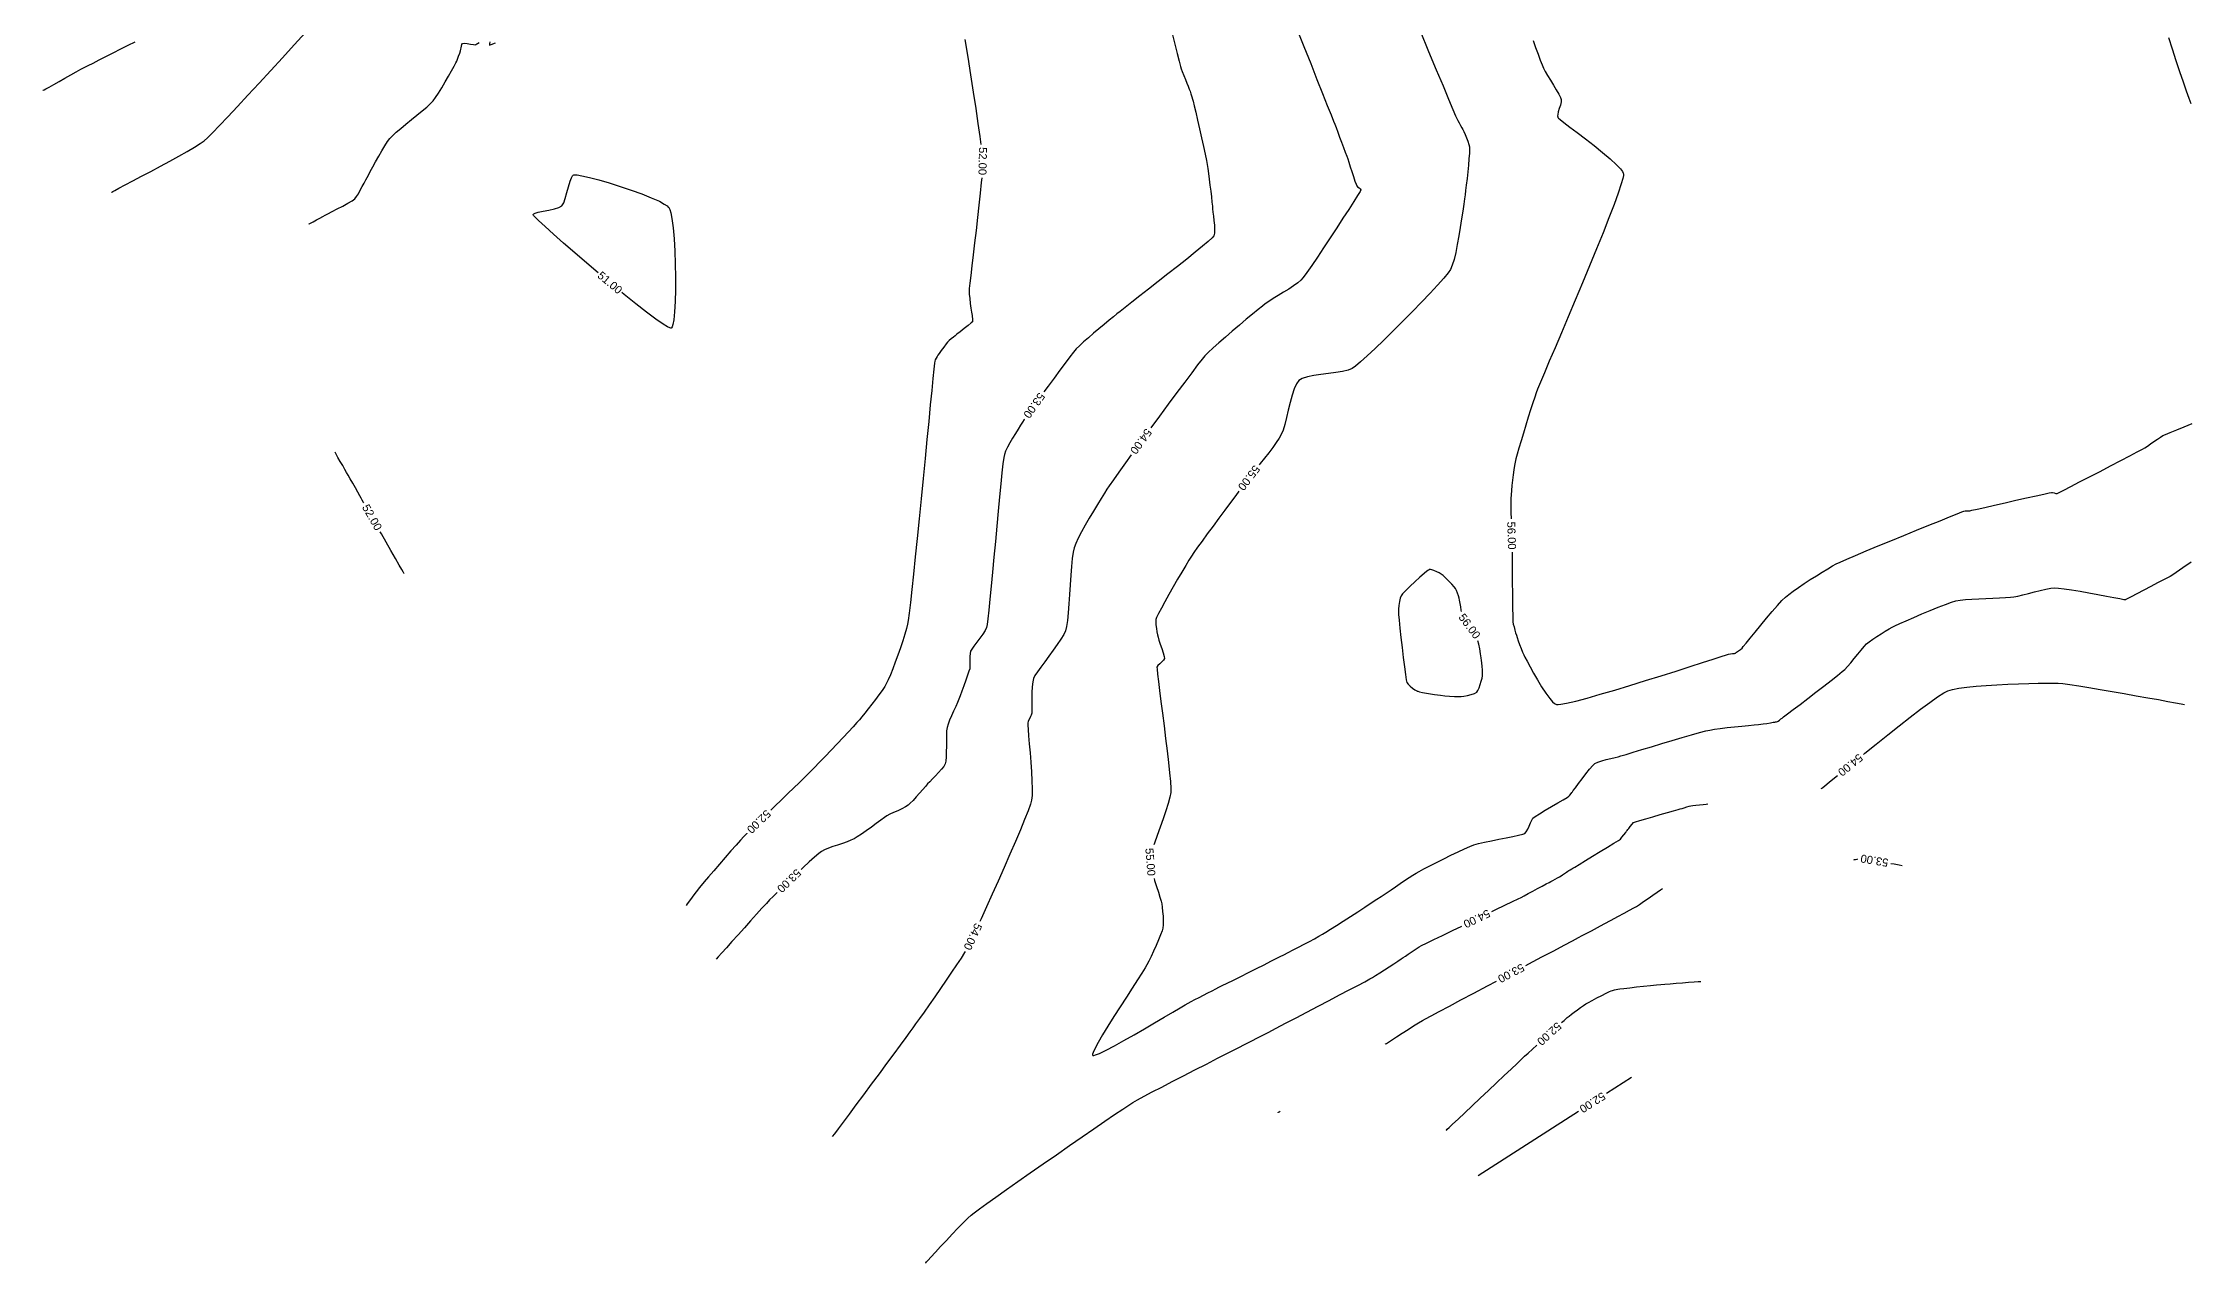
# Model space of a CAD drawing. Header units: millimetres. Extents: x 1719 to 3361, y 808 to 1951.
# Drawn here: x 2341.6 to 2792.3, y 807.7 to 1063.8 of the extents above; entities that cross this region are included whole.
import ezdxf

# ---------------------------------------------------------------- set-up
doc = ezdxf.new("R2010")
doc.units = ezdxf.units.MM
for name, color, linetype in [('CONT-MJR', 36, 'Continuous'), ('CONT-MNR', 42, 'Continuous'), ('Txt_Curv', 101, 'Continuous')]:
    doc.layers.add(name, color=color, linetype=linetype)
doc.styles.get("Standard").update_dxf_attribs({"font": 'arial.ttf'})

# ---------------------------------------------------------------- blocks, each defined once
blk = doc.blocks.new('A$C09da3120')
at = {"layer": 'CONT-MJR', "elevation": 1.2, "flags": 128}
for points in [[(911.32, 258.64), (913.1, 254.36), (914.72, 250.48), (916.13, 247.1), (917.3, 244.3), (918.19, 242.17), (918.77, 240.79), (919, 240.26), (919.21, 239.86), (919.5, 239.36), (919.82, 238.82), (920.11, 238.32), (920.32, 237.92), (920.5, 237.52), (920.76, 236.93), (921.06, 236.22), (921.34, 235.5), (921.57, 234.83), (921.69, 234.31), (921.7, 233.82), (921.66, 232.96), (921.57, 231.83), (921.45, 230.5), (921.32, 229.08), (921.17, 227.65), (921.02, 226.3), (920.88, 225.13), (920.76, 224.23), (920.65, 223.42), (920.49, 222.26), (920.28, 220.81), (920.04, 219.17), (919.76, 217.41), (919.46, 215.6), (919.13, 213.83), (918.79, 212.16), (918.44, 210.68), (918.08, 209.47), (917.73, 208.6), (917.21, 207.86), (916.28, 206.73), (915, 205.29), (913.43, 203.59), (911.64, 201.72), (909.71, 199.73), (907.69, 197.69), (905.67, 195.67), (903.7, 193.74), (901.85, 191.96), (900.2, 190.41), (898.81, 189.15), (897.74, 188.24), (897.07, 187.76), (896.19, 187.42), (895, 187.15), (893.59, 186.92), (892.06, 186.72), (890.5, 186.52), (889, 186.3), (887.67, 186.03), (886.58, 185.69), (885.85, 185.26), (885.34, 184.56), (884.87, 183.5), (884.44, 182.16), (884.03, 180.65), (883.65, 179.07), (883.28, 177.51), (882.91, 176.06), (882.54, 174.82), (882.17, 173.9), (881.72, 173.14), (881.11, 172.23), (880.37, 171.2), (879.54, 170.09), (878.65, 168.95), (877.76, 167.82), (877.56, 167.57)], [(855.47, 80.75), (855.59, 80.34), (855.98, 79.06), (856.37, 77.85), (856.7, 76.79), (856.95, 75.95), (857.08, 75.41), (857.18, 74.72), (857.27, 73.83), (857.35, 72.84), (857.4, 71.86), (857.4, 70.98), (857.34, 70.3), (857.18, 69.73), (856.85, 68.87), (856.42, 67.82), (855.91, 66.66), (855.37, 65.47), (854.84, 64.34), (854.36, 63.35), (853.98, 62.58), (853.61, 61.95), (852.93, 60.87), (852, 59.43), (850.89, 57.72), (849.65, 55.81), (848.34, 53.79), (847.04, 51.74), (845.79, 49.75), (844.67, 47.91), (843.72, 46.29), (843.02, 44.97), (842.67, 44.2), (842.56, 43.82), (842.56, 43.66), (842.59, 43.61), (842.63, 43.59), (842.79, 43.58), (843.2, 43.68), (844.02, 44.01), (845.42, 44.69), (847.15, 45.6), (849.13, 46.69), (851.26, 47.89), (853.44, 49.15), (855.59, 50.41), (857.61, 51.6), (859.42, 52.68), (860.92, 53.57), (862.02, 54.22), (862.62, 54.56), (863.25, 54.89), (864.03, 55.3), (864.91, 55.76), (865.85, 56.24), (866.78, 56.73), (867.66, 57.18), (868.45, 57.58), (869.08, 57.91), (869.74, 58.24), (870.78, 58.76), (872.11, 59.42), (873.65, 60.19), (875.3, 61.01), (876.96, 61.84), (878.55, 62.63), (879.96, 63.34), (881.12, 63.92), (881.93, 64.33), (882.69, 64.72), (883.63, 65.2), (884.69, 65.75), (885.82, 66.33), (886.98, 66.93), (888.11, 67.53), (889.16, 68.09), (890.08, 68.59), (890.83, 69.02), (891.53, 69.44), (892.54, 70.08), (893.78, 70.87), (895.19, 71.77), (896.69, 72.75), (898.22, 73.74), (899.7, 74.71), (901.07, 75.6), (902.25, 76.37), (903.17, 76.97), (903.77, 77.37), (904.42, 77.81), (905.23, 78.36), (906.14, 78.99), (907.1, 79.65), (908.07, 80.31), (908.99, 80.93), (909.81, 81.46), (910.48, 81.87), (911.13, 82.23), (912.12, 82.75), (913.35, 83.39), (914.76, 84.1), (916.27, 84.86), (917.8, 85.61), (919.28, 86.31), (920.62, 86.94), (921.76, 87.43), (922.61, 87.77), (923.55, 88.05), (924.81, 88.35), (926.27, 88.65), (927.82, 88.96), (929.37, 89.26), (930.79, 89.55), (932, 89.8), (932.88, 90.02), (933.33, 90.2), (933.61, 90.55), (933.9, 91.09), (934.19, 91.74), (934.47, 92.4), (934.74, 92.98), (935.01, 93.38), (935.48, 93.73), (936.38, 94.31), (937.57, 95.04), (938.9, 95.83), (940.21, 96.6), (941.35, 97.27), (942.17, 97.76), (942.51, 97.98), (942.75, 98.24), (943.01, 98.58), (943.15, 98.76), (943.22, 98.85), (943.29, 98.94), (943.46, 99.18), (943.91, 99.79), (944.56, 100.66), (945.33, 101.68), (946.14, 102.72), (946.91, 103.68), (947.56, 104.43), (948.03, 104.85), (948.63, 105.15), (949.45, 105.42), (950.41, 105.68), (951.37, 105.91), (952.25, 106.11), (952.93, 106.29), (953.49, 106.46), (954.57, 106.78), (956.06, 107.23), (957.87, 107.78), (959.9, 108.39), (962.06, 109.04), (964.24, 109.69), (966.35, 110.31), (968.3, 110.87), (969.97, 111.35), (971.28, 111.7), (972.13, 111.9), (973.09, 112.07), (974.34, 112.23), (975.79, 112.4), (977.33, 112.57), (978.86, 112.72), (980.28, 112.86), (981.48, 112.97), (982.36, 113.05), (982.82, 113.1), (983.36, 113.18), (984.1, 113.29), (984.85, 113.41), (985.46, 113.51), (985.75, 113.56), (985.93, 113.58), (986.15, 113.61), (986.32, 113.65), (986.49, 113.76), (986.77, 113.98), (987.07, 114.22), (987.3, 114.41), (987.63, 114.66), (988.44, 115.27), (989.62, 116.17), (991.08, 117.28), (992.71, 118.53), (994.42, 119.83), (996.1, 121.12), (997.64, 122.32), (998.96, 123.36), (999.95, 124.15), (1000.51, 124.62), (1001.06, 125.21), (1001.71, 125.99), (1002.44, 126.88), (1003.18, 127.81), (1003.89, 128.69), (1004.53, 129.43), (1005.06, 129.96), (1005.62, 130.42), (1006.36, 130.95), (1007.21, 131.52), (1008.11, 132.1), (1008.98, 132.64), (1009.77, 133.11), (1010.4, 133.46), (1011.01, 133.76), (1012.04, 134.24), (1013.38, 134.84), (1014.95, 135.53), (1016.65, 136.26), (1018.38, 136.99), (1020.06, 137.68), (1021.58, 138.27), (1022.86, 138.72), (1023.79, 139), (1024.68, 139.15), (1025.82, 139.28), (1027.14, 139.38), (1028.59, 139.46), (1030.08, 139.52), (1031.56, 139.58), (1032.96, 139.63), (1034.2, 139.69), (1035.23, 139.75), (1035.97, 139.82), (1036.82, 139.99), (1037.86, 140.24), (1039.03, 140.54), (1040.27, 140.87), (1041.5, 141.19), (1042.67, 141.46), (1043.71, 141.66), (1044.55, 141.75), (1045.33, 141.7), (1046.54, 141.55), (1048.08, 141.32), (1049.85, 141.02), (1051.73, 140.7), (1053.61, 140.35), (1055.4, 140.02), (1056.97, 139.73), (1058.23, 139.48), (1059.07, 139.32), (1059.37, 139.26), (1059.44, 139.3), (1059.51, 139.33), (1059.82, 139.5), (1060.65, 139.93), (1061.86, 140.56), (1063.29, 141.3), (1064.79, 142.09), (1066.22, 142.83), (1067.43, 143.46), (1068.27, 143.9), (1068.59, 144.06), (1068.69, 144.13), (1068.79, 144.19), (1069.13, 144.42), (1070.06, 145.05), (1071.46, 146), (1073.22, 147.18)], [(873.29, 162.03), (872.63, 161.14), (871.53, 159.67), (870.33, 158.06), (869.09, 156.39), (867.84, 154.71), (866.64, 153.08), (865.54, 151.57), (864.59, 150.25), (863.82, 149.17), (863.3, 148.39), (862.78, 147.56), (862.1, 146.42), (861.29, 145.05), (860.41, 143.53), (859.5, 141.94), (858.6, 140.34), (857.76, 138.83), (857.01, 137.47), (856.42, 136.34), (856.01, 135.52), (855.84, 135.09), (855.81, 134.6), (855.85, 133.96), (855.95, 133.24), (856.07, 132.52), (856.19, 131.87), (856.3, 131.37), (856.47, 130.78), (856.75, 129.95), (857.08, 128.99), (857.39, 128.07), (857.6, 127.32), (857.66, 126.89), (857.47, 126.58), (857.1, 126.2), (856.67, 125.81), (856.29, 125.43), (856.08, 125.11), (856.1, 124.68), (856.2, 123.65), (856.39, 122.11), (856.63, 120.17), (856.92, 117.9), (857.24, 115.41), (857.57, 112.79), (857.9, 110.14), (858.21, 107.55), (858.49, 105.11), (858.73, 102.92), (858.89, 101.07), (858.98, 99.65), (858.98, 98.77), (858.8, 97.77), (858.44, 96.45), (857.94, 94.91), (857.36, 93.22), (856.73, 91.47), (856.12, 89.74), (855.55, 88.11), (855.45, 87.78)]]:
    blk.add_lwpolyline(points, dxfattribs=at)
at = {"layer": 'CONT-MNR', "flags": 128}
for points, elevation in [([(859.25, 258.13), (859.82, 255.9), (860.33, 253.93), (860.74, 252.33), (861.04, 251.21), (861.18, 250.68), (861.39, 250.1), (861.7, 249.31), (862.04, 248.46), (862.36, 247.67), (862.6, 247.08), (862.71, 246.81), (862.78, 246.64), (862.85, 246.44), (862.92, 246.27), (863.02, 245.98), (863.21, 245.42), (863.42, 244.8), (863.56, 244.33), (863.67, 243.9), (863.89, 242.94), (864.21, 241.56), (864.58, 239.9), (865, 238.07), (865.42, 236.19), (865.82, 234.39), (866.17, 232.77), (866.44, 231.47), (866.61, 230.59), (866.74, 229.78), (866.88, 228.73), (867.04, 227.54), (867.2, 226.27), (867.36, 225), (867.5, 223.79), (867.62, 222.72), (867.71, 221.85), (867.76, 221.27), (867.83, 220.62), (867.93, 219.78), (868.04, 218.83), (868.12, 217.87), (868.16, 216.95), (868.12, 216.17), (867.98, 215.6), (867.63, 215.19), (866.81, 214.45), (865.6, 213.43), (864.08, 212.19), (862.32, 210.77), (860.39, 209.23), (858.36, 207.63), (856.32, 206.03), (854.32, 204.47), (852.45, 203.01), (850.78, 201.7), (849.38, 200.6), (848.32, 199.77), (847.68, 199.26), (846.95, 198.65), (846.03, 197.9), (845, 197.05), (843.89, 196.12), (842.76, 195.18), (841.67, 194.24), (840.66, 193.35), (839.8, 192.55), (839.13, 191.88), (838.58, 191.23), (837.79, 190.22), (836.8, 188.93), (835.67, 187.42), (834.46, 185.77), (833.21, 184.06), (832.34, 182.87)], -1.2), ([(930.61, 149.21), (930.62, 147.96), (930.64, 146.38), (930.65, 144.59), (930.67, 142.69), (930.69, 140.79), (930.71, 138.97), (930.73, 137.35), (930.75, 136.02), (930.77, 135.08), (930.79, 134.63), (930.88, 134.15), (931.03, 133.54), (931.2, 132.88), (931.37, 132.27), (931.52, 131.81), (931.67, 131.35), (931.91, 130.65), (932.21, 129.84), (932.53, 129), (932.83, 128.24), (933.09, 127.68), (933.33, 127.19), (933.78, 126.33), (934.39, 125.18), (935.13, 123.84), (935.95, 122.41), (936.81, 120.99), (937.68, 119.66), (938.52, 118.53), (939.14, 117.84), (939.56, 117.47), (939.82, 117.31), (939.94, 117.26), (940.02, 117.24), (940.29, 117.23), (940.89, 117.29), (942.04, 117.51), (943.98, 117.97), (946.37, 118.6), (949.14, 119.39), (952.17, 120.28), (955.37, 121.25), (958.66, 122.26), (961.92, 123.28), (965.06, 124.28), (967.99, 125.22), (970.62, 126.06), (972.83, 126.78), (974.55, 127.34), (975.67, 127.7), (976.09, 127.84), (976.46, 127.89), (976.9, 127.93), (977.15, 127.95), (977.31, 127.98), (977.44, 128), (977.52, 128.04), (977.59, 128.08), (977.77, 128.21), (978.15, 128.5), (978.59, 128.83), (978.9, 129.1), (979.17, 129.41), (979.76, 130.14), (980.62, 131.19), (981.66, 132.47), (982.82, 133.89), (984.04, 135.35), (985.23, 136.76), (986.34, 138.03), (987.28, 139.07), (988, 139.77), (988.71, 140.35), (989.64, 141.04), (990.73, 141.81), (991.94, 142.63), (993.21, 143.46), (994.5, 144.28), (995.74, 145.05), (996.89, 145.75), (997.89, 146.33), (998.69, 146.78), (999.51, 147.16), (1000.89, 147.77), (1002.74, 148.56), (1004.96, 149.49), (1007.46, 150.53), (1010.12, 151.62), (1012.85, 152.74), (1015.55, 153.85), (1018.12, 154.89), (1020.46, 155.84), (1022.46, 156.65), (1024.04, 157.28), (1025.07, 157.69), (1025.48, 157.85), (1025.74, 157.88), (1026.08, 157.89), (1026.42, 157.91), (1026.69, 157.93), (1027.14, 158.03), (1028.26, 158.28), (1029.89, 158.64), (1031.89, 159.1), (1034.11, 159.6), (1036.41, 160.12), (1038.63, 160.62), (1040.64, 161.07), (1042.27, 161.44), (1043.39, 161.68), (1043.84, 161.77), (1044.11, 161.74), (1044.46, 161.66), (1044.8, 161.58), (1045.07, 161.57), (1045.47, 161.76), (1046.46, 162.26), (1047.93, 163.01), (1049.77, 163.96), (1051.84, 165.04), (1054.05, 166.19), (1056.27, 167.35), (1058.39, 168.46), (1060.29, 169.45), (1061.85, 170.28), (1062.95, 170.87), (1063.49, 171.16), (1064.01, 171.5), (1064.66, 171.95), (1065.38, 172.45), (1066.09, 172.95), (1066.74, 173.38), (1067.27, 173.7), (1067.81, 173.94), (1068.81, 174.36), (1070.15, 174.91), (1071.71, 175.54), (1073.38, 176.21)], 2.4), ([(1073.2, 243.31), (1072.77, 244.43), (1072.22, 245.99), (1071.56, 247.91), (1070.83, 250.07), (1070.06, 252.4), (1069.29, 254.8), (1068.53, 257.17)], 2.4), ([(815.74, 256.86), (816.34, 253.13), (816.93, 249.4), (817.5, 245.78), (818.03, 242.36), (818.5, 239.23), (818.9, 236.48), (819.12, 234.82)], -2.4), ([(636.57, 224.78), (636.65, 224.82), (636.87, 224.94), (637.32, 225.18), (638.15, 225.62), (639.49, 226.32), (641.11, 227.17), (642.93, 228.13), (644.87, 229.17), (646.88, 230.24), (648.86, 231.32), (650.76, 232.37), (652.51, 233.35), (654.02, 234.24), (655.22, 234.99), (656.05, 235.57), (656.73, 236.18), (657.82, 237.26), (659.27, 238.76), (661.03, 240.62), (663.04, 242.77), (665.25, 245.14), (667.6, 247.69), (670.04, 250.33), (672.51, 253.03), (674.96, 255.7), (677.33, 258.3)], -1.2), ([(935.04, 256.67), (935.57, 255.2), (936.08, 253.79), (936.54, 252.54), (936.93, 251.53), (937.22, 250.83), (937.58, 250.14), (938.09, 249.27), (938.68, 248.28), (939.3, 247.26), (939.9, 246.27), (940.41, 245.39), (940.77, 244.69), (940.94, 244.24), (940.92, 243.75), (940.76, 243.09), (940.54, 242.35), (940.33, 241.63), (940.22, 241.11), (940.19, 240.79), (940.2, 240.61), (940.22, 240.54), (940.24, 240.49), (940.37, 240.35), (940.72, 240.04), (941.46, 239.45), (942.74, 238.47), (944.31, 237.29), (946.06, 235.97), (947.87, 234.57), (949.64, 233.16), (951.25, 231.8), (952.58, 230.55), (953.38, 229.69), (953.78, 229.13), (953.94, 228.82), (953.99, 228.68), (954, 228.58), (953.99, 228.31), (953.87, 227.7), (953.55, 226.54), (952.9, 224.6), (952.03, 222.19), (950.95, 219.38), (949.72, 216.26), (948.36, 212.89), (946.91, 209.37), (945.41, 205.77), (943.9, 202.16), (942.41, 198.63), (940.97, 195.26), (939.64, 192.12), (938.43, 189.29), (937.4, 186.86), (936.57, 184.89), (935.98, 183.48), (935.67, 182.69), (935.37, 181.78), (934.97, 180.58), (934.52, 179.14), (934.02, 177.55), (933.5, 175.88), (932.99, 174.19), (932.5, 172.57), (932.06, 171.08), (931.69, 169.8), (931.41, 168.8), (931.25, 168.14), (931.12, 167.41), (930.98, 166.49), (930.84, 165.45), (930.71, 164.34), (930.59, 163.24), (930.49, 162.19), (930.41, 161.26), (930.36, 160.51), (930.35, 159.79), (930.35, 158.78), (930.38, 157.57), (930.41, 156.23), (930.41, 156.21)], 2.4), ([(678.07, 218.11), (678.11, 218.13), (678.24, 218.2), (678.5, 218.34), (678.95, 218.59), (679.63, 218.97), (680.34, 219.36), (680.99, 219.72), (681.48, 219.99), (682.02, 220.27), (682.9, 220.72), (683.98, 221.28), (685.14, 221.88), (686.23, 222.48), (687.12, 223.01), (687.67, 223.42), (688.03, 223.86), (688.42, 224.47), (688.83, 225.19), (689.24, 225.96), (689.62, 226.7), (689.97, 227.37), (690.25, 227.88), (690.52, 228.37), (690.93, 229.13), (691.45, 230.1), (692.05, 231.19), (692.69, 232.33), (693.34, 233.47), (693.97, 234.52), (694.55, 235.42), (695.04, 236.09), (695.58, 236.66), (696.37, 237.37), (697.33, 238.19), (698.42, 239.08), (699.57, 240.02), (700.72, 240.95), (701.81, 241.85), (702.78, 242.67), (703.57, 243.39), (704.12, 243.96), (704.64, 244.66), (705.26, 245.61), (705.95, 246.73), (706.67, 247.93), (707.36, 249.14), (707.99, 250.26), (708.51, 251.22), (708.89, 251.92), (709.08, 252.29), (709.26, 252.73), (709.47, 253.32), (709.69, 253.95), (709.86, 254.48), (709.96, 254.79), (710.02, 255.09), (710.08, 255.47), (710.16, 255.83), (710.27, 256.04), (710.6, 256.05), (711.24, 255.98), (711.98, 255.87), (712.6, 255.77), (712.91, 255.74), (713.07, 255.82), (713.28, 255.94), (713.44, 256.04), (713.75, 256.19)], -2.4), ([(716.02, 256.39), (715.94, 255.91), (715.95, 255.65), (716.31, 255.78), (717.22, 256.17)], -2.4), ([(738.76, 207.87), (736.37, 209.9), (733.84, 212.07), (731.48, 214.12), (729.38, 215.98), (727.61, 217.58), (726.26, 218.84), (725.52, 219.56), (725.21, 219.91), (725.12, 220.05), (725.11, 220.08), (725.13, 220.14), (725.24, 220.25), (725.56, 220.4), (726.2, 220.59), (727.25, 220.81), (728.43, 221.04), (729.58, 221.3), (730.54, 221.58), (731.15, 221.92), (731.53, 222.53), (731.87, 223.5), (732.2, 224.7), (732.52, 225.94), (732.86, 227.09), (733.15, 227.82), (733.38, 228.21), (733.54, 228.38), (733.63, 228.43), (733.69, 228.45), (733.9, 228.46), (734.39, 228.42), (735.34, 228.24), (736.94, 227.87), (738.89, 227.36), (741.07, 226.73), (743.37, 226.01), (745.69, 225.24), (747.91, 224.44), (749.92, 223.64), (751.61, 222.88), (752.65, 222.31), (753.22, 221.92), (753.48, 221.68), (753.58, 221.57), (753.65, 221.45), (753.79, 221.13), (753.99, 220.47), (754.23, 219.26), (754.48, 217.32), (754.69, 215.01), (754.84, 212.44), (754.95, 209.73), (754.99, 206.98), (754.99, 204.32), (754.92, 201.86), (754.8, 199.71), (754.62, 197.99), (754.44, 196.99), (754.27, 196.51), (754.15, 196.33), (754.08, 196.28), (754.01, 196.26), (753.81, 196.3), (753.34, 196.51), (752.42, 197.07), (750.86, 198.16), (748.93, 199.61), (746.69, 201.35), (744.24, 203.33), (743.72, 203.76)], -3.6), ([(819.28, 227.82), (819.19, 226.85), (818.97, 224.58), (818.7, 222.08), (818.4, 219.45), (818.09, 216.77), (817.78, 214.13), (817.48, 211.62), (817.21, 209.32), (816.97, 207.33), (816.79, 205.72), (816.67, 204.59), (816.63, 204.02), (816.67, 203.36), (816.76, 202.47), (816.89, 201.46), (817.03, 200.47), (817.16, 199.58), (817.25, 198.93), (817.3, 198.62), (817.33, 198.3), (817.37, 197.9), (817.34, 197.6), (817.06, 197.34), (816.43, 196.82), (815.6, 196.17), (814.76, 195.51), (814.06, 194.96), (813.68, 194.65), (813.33, 194.37), (812.89, 194), (812.45, 193.63), (812.13, 193.32), (811.82, 192.93), (811.33, 192.28), (810.8, 191.54), (810.34, 190.91), (810.1, 190.55), (809.93, 190.29), (809.73, 189.95), (809.53, 189.61), (809.41, 189.33), (809.36, 188.87), (809.23, 187.63), (809.04, 185.7), (808.79, 183.17), (808.49, 180.14), (808.15, 176.68), (807.78, 172.9), (807.38, 168.87), (806.97, 164.69), (806.54, 160.45), (806.12, 156.23), (805.71, 152.13), (805.31, 148.23), (804.94, 144.62), (804.6, 141.4), (804.3, 138.65), (804.05, 136.45), (803.86, 134.91), (803.73, 134.11), (803.5, 133.18), (803.15, 132.01), (802.71, 130.64), (802.22, 129.16), (801.69, 127.63), (801.14, 126.13), (800.61, 124.71), (800.11, 123.45), (799.68, 122.43), (799.33, 121.7), (798.92, 121), (798.36, 120.17), (797.71, 119.25), (796.98, 118.28), (796.23, 117.29), (795.47, 116.33), (794.76, 115.45), (794.12, 114.67), (793.6, 114.04), (793.08, 113.45), (792.3, 112.6), (791.32, 111.54), (790.18, 110.34), (788.95, 109.03), (787.67, 107.69), (786.41, 106.37), (785.2, 105.12), (784.12, 103.99), (783.2, 103.05), (782.51, 102.34), (781.85, 101.69), (780.95, 100.81), (779.85, 99.75), (778.61, 98.55), (777.27, 97.26), (775.88, 95.92), (775.02, 95.09)], -2.4), ([(828.28, 177.17), (828.22, 177.07), (827.83, 176.5), (827.42, 175.86), (826.92, 175.06), (826.36, 174.15), (825.78, 173.18), (825.22, 172.2), (824.71, 171.27), (824.31, 170.43), (824.04, 169.74), (823.92, 169.08), (823.75, 167.77), (823.54, 165.9), (823.3, 163.56), (823.04, 160.85), (822.75, 157.87), (822.45, 154.7), (822.15, 151.44), (821.84, 148.19), (821.55, 145.03), (821.26, 142.07), (821, 139.39), (820.77, 137.09), (820.57, 135.27), (820.41, 134.02), (820.3, 133.43), (819.99, 132.8), (819.49, 132.03), (818.88, 131.18), (818.23, 130.32), (817.64, 129.52), (817.19, 128.87), (816.95, 128.42), (816.86, 127.95), (816.82, 127.32), (816.82, 126.61), (816.82, 125.9), (816.81, 125.26), (816.76, 124.76), (816.61, 124.23), (816.33, 123.38), (815.96, 122.33), (815.55, 121.18), (815.13, 120.06), (814.76, 119.08), (814.49, 118.35), (814.2, 117.67), (813.82, 116.83), (813.39, 115.88), (812.95, 114.9), (812.55, 113.95), (812.22, 113.1), (812.01, 112.41), (811.92, 111.73), (811.88, 110.79), (811.86, 109.69), (811.86, 108.5), (811.85, 107.33), (811.82, 106.26), (811.75, 105.38), (811.61, 104.8), (811.31, 104.27), (810.83, 103.65), (810.24, 102.97), (809.58, 102.29), (808.94, 101.63), (808.36, 101.05), (807.92, 100.58), (807.48, 100.07), (806.9, 99.4), (806.24, 98.64), (805.55, 97.85), (804.88, 97.12), (804.29, 96.51), (803.83, 96.11), (803.27, 95.76), (802.51, 95.37), (801.64, 94.96), (800.77, 94.57), (799.98, 94.2), (799.39, 93.89), (798.88, 93.55), (798.11, 93), (797.16, 92.3), (796.12, 91.53), (795.05, 90.76), (794.04, 90.04), (793.16, 89.44), (792.49, 89.04), (791.84, 88.74), (791.01, 88.43), (790.06, 88.1), (789.04, 87.76), (788.03, 87.42), (787.09, 87.08), (786.27, 86.74), (785.65, 86.42), (785.06, 85.98), (784.18, 85.23), (783.07, 84.22), (781.8, 83.04), (781.38, 82.65)], -1.2), ([(689.57, 159.58), (689.53, 159.65), (689.23, 160.18), (688.99, 160.6), (688.73, 161.06), (688.31, 161.8), (687.79, 162.71), (687.24, 163.68), (686.7, 164.62), (686.25, 165.42), (685.93, 165.97), (685.59, 166.58), (685.13, 167.39), (684.63, 168.27), (684.14, 169.12), (683.75, 169.8), (683.52, 170.22)], -2.4), ([(698.01, 144.75), (697.96, 144.83), (697.83, 145.07), (697.54, 145.57), (697.02, 146.48), (696.21, 147.92), (695.26, 149.58), (694.26, 151.34), (693.26, 153.09), (693.03, 153.49)], -2.4), ([(920.02, 136.81), (919.96, 137.06), (919.85, 137.73), (919.72, 138.48), (919.61, 139.15), (919.52, 139.6), (919.39, 140.05), (919.19, 140.63), (918.98, 141.2), (918.77, 141.62), (918.5, 141.96), (917.99, 142.51), (917.35, 143.16), (916.69, 143.8), (916.13, 144.33), (915.75, 144.63), (915.35, 144.86), (914.8, 145.12), (914.21, 145.37), (913.76, 145.51), (913.47, 145.56), (913.32, 145.57), (913.25, 145.56), (913.21, 145.54), (913.07, 145.46), (912.75, 145.23), (912.16, 144.75), (911.25, 143.95), (910.23, 143.02), (909.22, 142.07), (908.32, 141.2), (907.65, 140.5), (907.32, 140.09), (907.13, 139.57), (906.98, 138.84), (906.86, 138.05), (906.79, 137.3), (906.75, 136.72), (906.79, 136.13), (906.9, 134.94), (907.08, 133.28), (907.29, 131.32), (907.53, 129.22), (907.77, 127.12), (908.01, 125.18), (908.23, 123.56), (908.4, 122.42), (908.52, 121.9), (908.79, 121.54), (909.23, 121.12), (909.74, 120.7), (910.24, 120.34), (910.65, 120.1), (910.71, 120.08), (910.87, 120.02), (911.21, 119.93), (911.79, 119.8), (912.64, 119.63), (913.53, 119.47), (914.34, 119.34), (914.96, 119.25), (915.61, 119.18), (916.51, 119.09), (917.52, 119.01), (918.51, 118.94), (919.35, 118.91), (919.91, 118.92), (920.49, 119), (921.25, 119.15), (922.05, 119.34), (922.75, 119.58), (923.21, 119.85), (923.46, 120.21), (923.71, 120.78), (923.95, 121.46), (924.15, 122.17), (924.31, 122.79), (924.39, 123.26), (924.42, 123.8), (924.4, 124.5), (924.35, 125.26), (924.29, 125.97), (924.23, 126.52), (924.15, 127.07), (924.01, 127.92), (923.83, 128.92), (923.63, 129.93), (923.46, 130.64)], 2.4), ([(770, 90.21), (770, 90.2), (769.38, 89.57), (768.67, 88.8), (767.74, 87.76), (766.64, 86.51), (765.44, 85.15), (764.22, 83.74), (763.03, 82.36), (761.95, 81.1), (761.04, 80.04), (760.37, 79.24), (760, 78.8), (759.59, 78.27), (759.05, 77.56), (758.48, 76.78), (757.93, 76.03), (757.48, 75.42), (757.21, 75.05)], -2.4), ([(1002.36, 84.68), (1002.4, 84.68), (1002.5, 84.7), (1002.72, 84.74), (1003.1, 84.81), (1003.21, 84.83)], -1.2), ([(1010.15, 83.9), (1010.82, 83.78), (1011.88, 83.6), (1012.5, 83.49)], -1.2), ([(776.34, 77.8), (775.5, 76.97), (774.75, 76.22), (774.07, 75.5), (773.14, 74.49), (772.02, 73.26), (770.77, 71.87), (769.45, 70.4), (768.13, 68.92), (766.86, 67.49), (765.7, 66.19), (764.73, 65.09), (763.99, 64.26), (763.54, 63.76)], -1.2), ([(933.52, 62.47), (934.17, 62.82), (936.88, 64.25), (939.36, 65.57), (941.53, 66.71), (943.3, 67.65), (944.59, 68.34), (945.33, 68.73), (946.18, 69.18), (947.28, 69.77), (948.57, 70.46), (949.97, 71.2), (951.42, 71.97), (952.83, 72.73), (954.14, 73.43), (955.27, 74.05), (956.15, 74.54), (956.71, 74.86), (957.38, 75.29), (958.24, 75.88), (959.2, 76.54), (960.17, 77.22), (961.05, 77.84), (961.75, 78.34), (962.18, 78.64)], -1.2), ([(904, 45.94), (904.07, 45.99), (904.26, 46.11), (904.65, 46.36), (905.33, 46.8), (906.38, 47.48), (907.56, 48.24), (908.78, 49.02), (909.96, 49.77), (910.99, 50.42), (911.8, 50.9), (912.44, 51.26), (913.65, 51.91), (915.35, 52.83), (917.46, 53.95), (919.89, 55.25), (922.58, 56.67), (925.43, 58.18), (927.34, 59.2)], -1.2), ([(941.03, 50.47), (941.53, 50.91), (942.21, 51.52), (942.6, 51.85), (943.07, 52.22), (943.66, 52.67), (944.33, 53.16), (945, 53.65), (945.62, 54.08), (946.11, 54.4), (946.65, 54.7), (947.47, 55.14), (948.45, 55.65), (949.47, 56.17), (950.38, 56.64), (951.08, 56.98), (951.42, 57.14), (951.72, 57.24), (952.12, 57.36), (952.51, 57.46), (952.82, 57.52), (953.22, 57.58), (954.1, 57.67), (955.31, 57.81), (956.74, 57.96), (958.24, 58.12), (959.68, 58.27), (960.92, 58.39), (961.83, 58.48), (962.69, 58.55), (963.81, 58.64), (965.08, 58.74), (966.4, 58.84), (967.69, 58.94), (968.83, 59.02), (969.72, 59.09), (970.28, 59.13)], -2.4), ([(916.77, 27.85), (916.83, 27.92), (917.02, 28.09), (917.41, 28.46), (918.12, 29.13), (919.28, 30.23), (920.68, 31.55), (922.24, 33.03), (923.92, 34.61), (925.64, 36.23), (927.33, 37.83), (928.94, 39.35), (930.41, 40.73), (931.66, 41.9), (932.63, 42.81), (933.26, 43.4), (933.97, 44.05), (934.89, 44.9), (935.85, 45.77)], -2.4), ([(955.66, 38.93), (950.46, 35.59)], -2.4), ([(881.49, 31.57), (881.49, 31.58), (881.51, 31.59), (881.54, 31.64), (881.58, 31.67), (881.73, 31.77), (881.91, 31.88)], -1.2), ([(944.57, 31.81), (923.51, 18.3)], -2.4)]:
    blk.add_lwpolyline(points, dxfattribs=dict(at, elevation=elevation))
for points in [[(622.21, 246.15), (622.28, 246.19), (622.47, 246.3), (622.84, 246.5), (623.48, 246.86), (624.48, 247.42), (625.62, 248.06), (626.83, 248.73), (628.05, 249.41), (629.19, 250.04), (630.19, 250.59), (630.97, 251.01), (631.69, 251.38), (632.72, 251.91), (633.99, 252.56), (635.43, 253.29), (636.98, 254.08), (638.57, 254.88), (640.12, 255.66), (641.57, 256.39)], [(885.39, 259.23), (886.91, 255.4), (888.35, 251.79), (889.67, 248.46), (890.84, 245.5), (891.84, 243), (892.61, 241.04), (893.14, 239.7), (893.39, 239.07), (893.67, 238.34), (894.02, 237.42), (894.41, 236.38), (894.82, 235.28), (895.23, 234.2), (895.59, 233.21), (895.9, 232.38), (896.12, 231.77), (896.35, 231.08), (896.66, 230.15), (897, 229.11), (897.33, 228.06), (897.64, 227.14), (897.87, 226.46), (898, 226.14), (898.19, 225.95), (898.49, 225.72), (898.76, 225.49), (898.89, 225.3), (898.71, 224.96), (898.18, 224.1), (897.37, 222.82), (896.33, 221.19), (895.12, 219.32), (893.8, 217.29), (892.43, 215.19), (891.06, 213.12), (889.75, 211.17), (888.57, 209.42), (887.56, 207.97), (886.78, 206.9), (886.29, 206.31), (885.64, 205.76), (884.76, 205.13), (883.74, 204.46), (882.63, 203.78), (881.51, 203.1), (880.45, 202.46), (879.53, 201.87), (878.81, 201.37), (878.2, 200.9), (877.29, 200.16), (876.13, 199.21), (874.81, 198.11), (873.37, 196.9), (871.89, 195.64), (870.43, 194.39), (869.06, 193.18), (867.84, 192.09), (866.85, 191.16), (866.13, 190.44), (865.54, 189.73), (864.6, 188.53), (863.36, 186.91), (861.89, 184.95), (860.23, 182.72), (858.45, 180.31), (856.59, 177.77), (854.78, 175.3)], [(850.67, 169.63), (849.49, 168), (848.08, 166.03), (846.92, 164.4), (846.06, 163.18), (845.56, 162.44), (845.03, 161.61), (844.36, 160.53), (843.57, 159.26), (842.73, 157.86), (841.86, 156.39), (841.02, 154.92), (840.23, 153.5), (839.55, 152.19), (839.02, 151.05), (838.67, 150.15), (838.46, 149.22), (838.28, 147.89), (838.12, 146.24), (837.98, 144.37), (837.85, 142.38), (837.71, 140.34), (837.58, 138.35), (837.43, 136.51), (837.27, 134.9), (837.09, 133.62), (836.88, 132.75), (836.5, 131.95), (835.9, 130.96), (835.15, 129.85), (834.29, 128.65), (833.39, 127.43), (832.5, 126.24), (831.67, 125.12), (830.97, 124.13), (830.45, 123.31), (830.16, 122.73), (830.01, 122), (829.9, 120.98), (829.83, 119.79), (829.8, 118.55), (829.79, 117.38), (829.79, 116.39), (829.79, 115.7), (829.79, 115.42), (829.72, 115.21), (829.64, 115), (829.53, 114.75), (829.3, 114.27), (829.07, 113.73), (828.94, 113.31), (828.95, 112.91), (829.03, 111.99), (829.14, 110.65), (829.28, 109), (829.44, 107.13), (829.59, 105.14), (829.72, 103.15), (829.82, 101.26), (829.87, 99.55), (829.85, 98.15), (829.76, 97.15), (829.52, 96.3), (829.02, 94.93), (828.3, 93.11), (827.41, 90.93), (826.37, 88.47), (825.22, 85.81), (824, 83.03), (822.75, 80.2), (821.51, 77.42), (820.31, 74.75), (819.18, 72.29), (818.9, 71.68)], [(1004.37, 106.77), (1004.71, 107.05), (1007.07, 108.95), (1009.48, 110.88), (1011.88, 112.77), (1014.2, 114.58), (1016.36, 116.24), (1018.3, 117.68), (1019.95, 118.86), (1021.24, 119.7), (1022.11, 120.15), (1023.06, 120.42), (1024.41, 120.66), (1026.1, 120.88), (1028.04, 121.07), (1030.17, 121.24), (1032.41, 121.39), (1034.7, 121.51), (1036.95, 121.61), (1039.11, 121.68), (1041.09, 121.73), (1042.82, 121.75), (1044.23, 121.75), (1045.26, 121.72), (1046.26, 121.63), (1047.73, 121.44), (1049.57, 121.16), (1051.72, 120.82), (1054.08, 120.43), (1056.58, 120), (1059.13, 119.55), (1061.66, 119.1), (1064.08, 118.67), (1066.32, 118.27), (1068.29, 117.91), (1069.91, 117.61), (1071.1, 117.4), (1071.79, 117.28)], [(995.54, 99.6), (995.62, 99.66), (995.84, 99.83), (996.31, 100.21), (997.19, 100.93), (998.65, 102.12), (998.94, 102.35)], [(926.38, 73.8), (927.21, 74.2), (929.13, 75.13), (930.72, 75.9), (931.88, 76.47), (932.5, 76.77), (933.15, 77.11), (934.01, 77.56), (934.98, 78.08), (935.98, 78.61), (936.95, 79.13), (937.79, 79.58), (938.42, 79.92), (938.77, 80.11), (939.15, 80.31), (939.64, 80.57), (940.16, 80.85), (940.61, 81.1), (940.91, 81.27), (941.24, 81.48), (941.65, 81.77), (942.04, 82.05), (942.32, 82.24), (942.55, 82.38), (942.85, 82.57), (943.16, 82.75), (943.39, 82.9), (943.79, 83.14), (944.71, 83.69), (946.01, 84.48), (947.53, 85.41), (949.14, 86.38), (950.68, 87.32), (951.99, 88.13), (952.94, 88.72), (953.36, 89.01), (953.7, 89.38), (954.11, 89.9), (954.47, 90.38), (954.66, 90.63), (954.8, 90.81), (954.95, 90.99), (955.11, 91.22), (955.43, 91.67), (955.8, 92.14), (956.12, 92.45), (956.52, 92.6), (957.43, 92.88), (958.69, 93.26), (960.17, 93.69), (961.73, 94.13), (963.23, 94.56), (964.52, 94.92), (965.46, 95.19), (965.92, 95.32), (966.3, 95.43), (966.78, 95.58), (967.3, 95.74), (967.79, 95.88), (968.17, 95.97), (968.58, 96.03), (969.22, 96.11), (969.98, 96.19), (970.72, 96.27), (971.34, 96.33), (971.7, 96.37)], [(807.46, 0), (807.53, 0.07), (807.69, 0.24), (808.03, 0.61), (808.63, 1.26), (809.57, 2.28), (810.66, 3.47), (811.86, 4.75), (813.08, 6.05), (814.28, 7.31), (815.39, 8.45), (816.35, 9.4), (817.09, 10.08), (817.72, 10.57), (818.83, 11.4), (820.37, 12.51), (822.27, 13.86), (824.46, 15.41), (826.89, 17.12), (829.49, 18.95), (832.2, 20.84), (834.95, 22.75), (837.69, 24.65), (840.34, 26.48), (842.85, 28.21), (845.16, 29.78), (847.19, 31.17), (848.89, 32.31), (850.2, 33.17), (851.04, 33.71), (852, 34.26), (853.37, 35.01), (855.09, 35.92), (857.08, 36.96), (859.29, 38.11), (861.63, 39.31), (864.05, 40.55), (866.46, 41.78), (868.81, 42.98), (871.01, 44.1), (873.01, 45.11), (874.73, 45.99), (876.1, 46.69), (877.06, 47.19), (878.02, 47.69), (879.39, 48.41), (881.11, 49.3), (883.09, 50.34), (885.27, 51.48), (887.56, 52.69), (889.91, 53.91), (892.22, 55.13), (894.42, 56.29), (896.45, 57.36), (898.23, 58.3), (899.68, 59.07), (900.74, 59.64), (901.31, 59.96), (901.98, 60.37), (902.84, 60.91), (903.81, 61.53), (904.82, 62.19), (905.8, 62.82), (906.66, 63.4), (907.35, 63.85), (907.78, 64.13), (908.24, 64.44), (908.81, 64.84), (909.45, 65.28), (910.09, 65.71), (910.67, 66.1), (911.14, 66.39), (911.63, 66.64), (912.67, 67.15), (914.17, 67.89), (916.03, 68.79), (918.14, 69.82), (920.08, 70.75)], [(815.82, 65.39), (815.68, 65.17), (814.94, 64), (814.02, 62.61), (812.97, 61.04), (811.82, 59.36), (810.62, 57.63), (809.42, 55.9), (808.25, 54.24), (807.17, 52.69), (806.2, 51.32), (805.4, 50.19), (804.81, 49.36), (804.22, 48.55), (803.33, 47.33), (802.18, 45.77), (800.83, 43.94), (799.33, 41.9), (797.73, 39.75), (796.08, 37.53), (794.45, 35.34), (792.89, 33.23), (791.44, 31.28), (790.17, 29.57), (789.12, 28.16), (788.36, 27.13), (787.92, 26.54)]]:
    blk.add_lwpolyline(points, dxfattribs=at)
at = {"layer": 'Txt_Curv', "char_height": 1.68, "attachment_point": 5}
for s, insert, rotation in [('{52.00}', (819.49, 231.32, -2.4), 268.6981), ('{51.00}', (741.23, 205.8, -3.6), 320.1385), ('{53.00}', (830.3, 180.02, -1.2), 234.4785), ('{54.00}', (852.72, 172.47), 234.0748), ('{55.00}', (875.39, 164.82, 1.2), 232.6786), ('{52.00}', (691.3, 156.53, -2.4), 299.6342), ('{56.00}', (930.52, 152.71, 2.4), 271.8337), ('{56.00}', (921.69, 133.69, 2.4), 306.6984), ('{54.00}', (1001.65, 104.56), 219.1339), ('{52.00}', (772.5, 92.66, -2.4), 224.1306), ('{55.00}', (854.69, 84.2, 1.2), 274.6486), ('{53.00}', (1006.7, 84.49, -1.2), 170.2738), ('{53.00}', (778.85, 80.24, -1.2), 224.0183), ('{54.00}', (923.23, 72.28), 205.8113), ('{54.00}', (817.42, 68.51), 244.797), ('{53.00}', (930.43, 60.84, -1.2), 207.9196), ('{52.00}', (938.43, 48.12, -2.4), 222.162), ('{52.00}', (947.51, 33.7, -2.4), 212.6967)]:
    blk.add_mtext(s, dxfattribs=dict(at, insert=insert, rotation=rotation))

msp = doc.modelspace()

# ---------------------------------------------------------------- block references
at = {"layer": 'CONT-MJR'}
msp.add_blockref('A$C09da3120', (1719.37, 807.68), dxfattribs=at)

doc.saveas('drawing.dxf')
